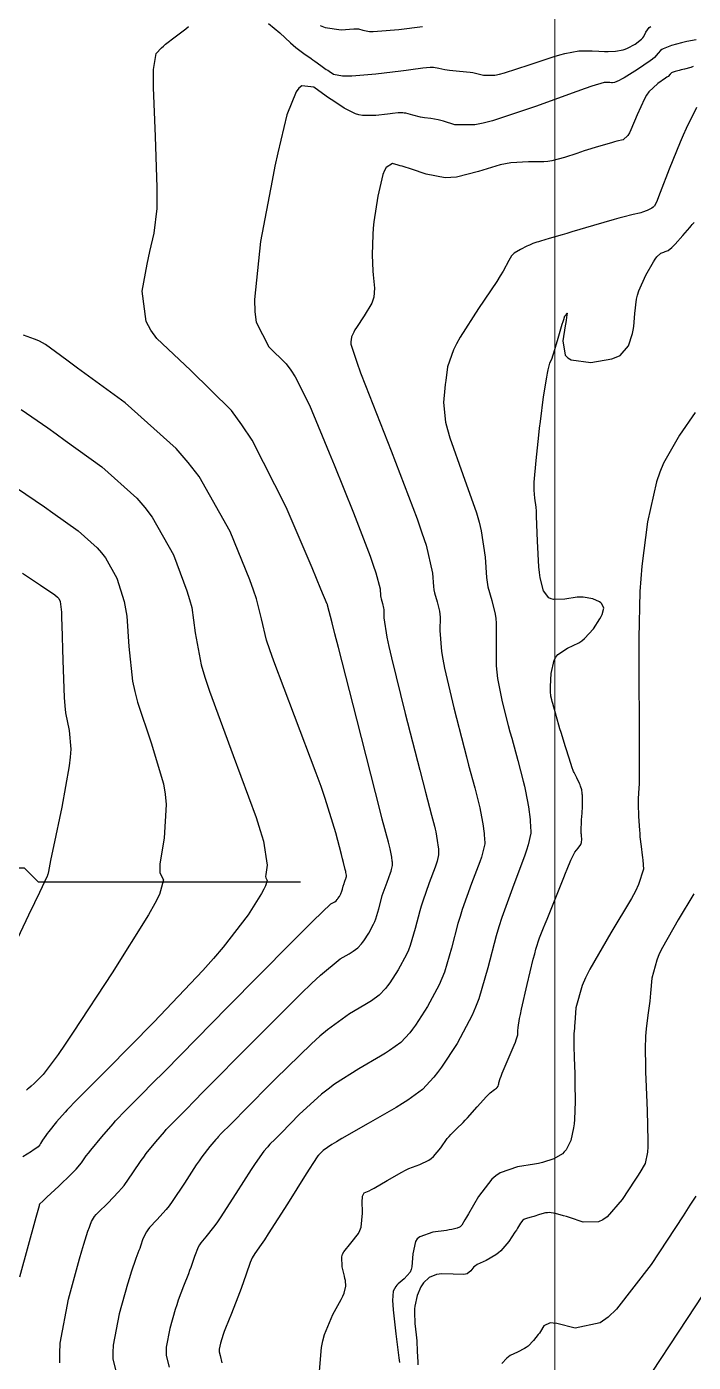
# Model space of a CAD drawing. Header units: metres. Extents: x 837117 to 838477, y 1189012 to 1191015.
# Drawn here: x 837638.2 to 837686.6, y 1190665.1 to 1190761.9 of the extents above; entities that cross this region are included whole.
import ezdxf

# ---------------------------------------------------------------- set-up
doc = ezdxf.new("R2010")
doc.units = ezdxf.units.M
doc.header["$LTSCALE"] = 0.3
doc.layers.add('COORD', color=7, linetype='Continuous', lineweight=20)
doc.layers.add('DRENAJE', color=5, linetype='Continuous', lineweight=25)
doc.layers.add('COTAS 10', color=1, linetype='Continuous')
doc.layers.add('COTAS INT', color=252, linetype='Continuous')

msp = doc.modelspace()

# ---------------------------------------------------------------- linework, layer by layer
at = {"layer": 'COORD'}
msp.add_line((837676.514, 1189013.872), (837676.514, 1191013.872), dxfattribs=at)
at = {"layer": 'COTAS 10'}
for points, elevation in [([(837659.505, 1190762.046), (837659.853, 1190761.893), (837661.025, 1190761.724), (837661.94, 1190761.798), (837662.126, 1190761.799), (837662.283, 1190761.791), (837662.605, 1190761.689), (837663.084, 1190761.604), (837663.339, 1190761.605), (837663.648, 1190761.618), (837665.206, 1190761.755), (837666.909, 1190761.951)], 1630), ([(837659.43, 1190664.158), (837659.594, 1190666.161), (837659.691, 1190666.653), (837659.809, 1190667.117), (837660.419, 1190668.565), (837661.023, 1190669.652), (837661.137, 1190669.888), (837661.229, 1190670.095), (837661.372, 1190670.612), (837661.326, 1190671.029), (837661.299, 1190671.175), (837661.266, 1190671.333), (837661.097, 1190672.011), (837661.067, 1190672.739), (837661.122, 1190672.928), (837661.204, 1190673.112), (837661.73, 1190673.732), (837662.285, 1190674.422), (837662.387, 1190674.65), (837662.466, 1190674.895), (837662.561, 1190675.912), (837662.549, 1190676.818), (837662.56, 1190676.992), (837662.578, 1190677.134), (837662.693, 1190677.369), (837663.044, 1190677.52), (837663.211, 1190677.609), (837663.407, 1190677.718), (837664.365, 1190678.281), (837665.428, 1190678.882), (837665.69, 1190679.015), (837665.939, 1190679.132), (837666.722, 1190679.436), (837667.376, 1190679.749), (837667.543, 1190679.872), (837667.705, 1190680.012), (837668.239, 1190680.648), (837668.715, 1190681.311), (837668.841, 1190681.466), (837668.964, 1190681.61), (837669.383, 1190682.028), (837669.858, 1190682.478), (837670.016, 1190682.642), (837670.186, 1190682.823), (837670.893, 1190683.618), (837671.558, 1190684.362), (837671.701, 1190684.511), (837671.826, 1190684.635), (837672.128, 1190684.875), (837672.284, 1190684.958), (837672.317, 1190684.983), (837672.345, 1190685.008), (837672.408, 1190685.105), (837672.436, 1190685.205), (837672.441, 1190685.233), (837672.445, 1190685.26), (837672.453, 1190685.356), (837672.559, 1190685.675), (837672.625, 1190685.843), (837672.707, 1190686.046), (837673.138, 1190687.063), (837673.569, 1190688.092), (837673.651, 1190688.302), (837673.717, 1190688.478), (837673.823, 1190688.845), (837673.827, 1190689.02), (837673.829, 1190689.076), (837673.832, 1190689.135), (837673.845, 1190689.379), (837673.957, 1190690.016), (837674.021, 1190690.323), (837674.101, 1190690.688), (837674.508, 1190692.478), (837674.952, 1190694.313), (837675.053, 1190694.705), (837675.145, 1190695.047), (837675.402, 1190695.864), (837675.699, 1190696.604), (837675.818, 1190696.897), (837675.951, 1190697.229), (837677.17, 1190700.244), (837677.299, 1190700.564), (837677.412, 1190700.844), (837677.68, 1190701.512), (837677.857, 1190701.888), (837677.912, 1190701.984), (837677.969, 1190702.076), (837678.199, 1190702.376), (837678.39, 1190702.643), (837678.424, 1190702.714), (837678.449, 1190702.783), (837678.47, 1190703.021), (837678.443, 1190703.279), (837678.438, 1190703.36), (837678.435, 1190703.446), (837678.432, 1190703.792), (837678.443, 1190704.194), (837678.449, 1190704.314), (837678.456, 1190704.439), (837678.491, 1190704.924), (837678.523, 1190705.391), (837678.529, 1190705.505), (837678.532, 1190705.612), (837678.532, 1190705.943), (837678.514, 1190706.219), (837678.507, 1190706.291), (837678.499, 1190706.361), (837678.462, 1190706.599), (837678.381, 1190706.869), (837678.346, 1190706.96), (837678.304, 1190707.057), (837678.106, 1190707.464), (837677.911, 1190707.851), (837677.871, 1190707.935), (837677.837, 1190708.009), (837677.767, 1190708.194), (837677.675, 1190708.503), (837677.628, 1190708.655), (837677.572, 1190708.835), (837677.29, 1190709.728), (837676.968, 1190710.76), (837676.887, 1190711.027), (837676.809, 1190711.288), (837676.556, 1190712.165), (837676.362, 1190712.857), (837676.322, 1190713.002), (837676.288, 1190713.126), (837676.214, 1190713.402), (837676.198, 1190713.74), (837676.2, 1190713.903), (837676.206, 1190714.096), (837676.253, 1190715.042), (837676.476, 1190716.018), (837676.593, 1190716.229), (837676.734, 1190716.415), (837677.442, 1190716.875), (837678.254, 1190717.27), (837678.46, 1190717.415), (837678.658, 1190717.576), (837679.307, 1190718.288), (837679.786, 1190719.01), (837679.876, 1190719.178), (837679.949, 1190719.331), (837680.058, 1190719.769), (837679.931, 1190720.085), (837679.853, 1190720.162), (837679.758, 1190720.234), (837679.261, 1190720.455), (837678.579, 1190720.568), (837678.366, 1190720.573), (837678.142, 1190720.565), (837677.249, 1190720.442), (837676.424, 1190720.411), (837676.244, 1190720.462), (837676.084, 1190720.539), (837675.681, 1190721.032), (837675.455, 1190721.988), (837675.407, 1190722.357), (837675.365, 1190722.772), (837675.265, 1190724.645), (837675.197, 1190726.441), (837675.175, 1190726.807), (837675.152, 1190727.115), (837675.056, 1190727.753), (837675.006, 1190728.332), (837675.013, 1190728.603), (837675.027, 1190728.923), (837675.152, 1190730.477), (837675.346, 1190732.322), (837675.405, 1190732.825), (837675.466, 1190733.325), (837675.703, 1190735.102), (837675.925, 1190736.543), (837675.976, 1190736.831), (837676.023, 1190737.071), (837676.158, 1190737.538), (837676.314, 1190737.91), (837676.375, 1190738.089), (837676.444, 1190738.303), (837676.757, 1190739.352), (837677.052, 1190740.372), (837677.109, 1190740.567), (837677.156, 1190740.724), (837677.236, 1190740.976), (837677.247, 1190740.981), (837677.25, 1190740.983), (837677.253, 1190740.984), (837677.264, 1190740.989), (837677.284, 1190741.011), (837677.293, 1190741.024), (837677.303, 1190741.039), (837677.351, 1190741.117), (837677.392, 1190741.165), (837677.398, 1190741.162), (837677.401, 1190741.151), (837677.395, 1190741.049), (837677.333, 1190740.67), (837677.303, 1190740.484), (837677.266, 1190740.263), (837677.084, 1190739.17), (837677.262, 1190738.126), (837677.452, 1190737.935), (837677.703, 1190737.787), (837679.12, 1190737.606), (837680.645, 1190737.85), (837680.965, 1190737.97), (837681.241, 1190738.112), (837681.865, 1190738.812), (837682.135, 1190739.686), (837682.188, 1190739.938), (837682.23, 1190740.194), (837682.303, 1190741.155), (837682.434, 1190742.182), (837682.513, 1190742.481), (837682.611, 1190742.785), (837683.12, 1190743.935), (837683.669, 1190744.903), (837683.792, 1190745.092), (837683.903, 1190745.248), (837684.198, 1190745.529), (837684.409, 1190745.595), (837684.523, 1190745.637), (837684.723, 1190745.72), (837685.006, 1190745.939), (837685.114, 1190746.046), (837685.235, 1190746.172), (837685.783, 1190746.793), (837686.294, 1190747.397), (837686.393, 1190747.512), (837686.473, 1190747.605), (837686.607, 1190747.751)], 1640), ([(837637.723, 1190671.283), (837638.907, 1190675.603), (837639.14, 1190676.454), (837639.161, 1190676.532), (837639.165, 1190676.547), (837639.169, 1190676.559), (837639.175, 1190676.58), (837639.176, 1190676.583), (837639.176, 1190676.585), (837639.177, 1190676.587), (837639.387, 1190676.784), (837639.52, 1190676.907), (837639.684, 1190677.06), (837640.544, 1190677.86), (837641.446, 1190678.726), (837641.637, 1190678.92), (837641.802, 1190679.095), (837642.185, 1190679.564), (837642.544, 1190680.058), (837642.694, 1190680.249), (837642.866, 1190680.463), (837643.669, 1190681.43), (837644.488, 1190682.385), (837644.669, 1190682.59), (837644.831, 1190682.77), (837645.251, 1190683.209), (837646.587, 1190684.548), (837647.327, 1190685.296), (837648.227, 1190686.208), (837652.811, 1190690.863), (837657.382, 1190695.489), (837658.274, 1190696.383), (837659.003, 1190697.108), (837660.284, 1190698.328), (837660.476, 1190698.439), (837660.519, 1190698.465), (837660.557, 1190698.49), (837660.657, 1190698.562), (837660.737, 1190698.648), (837660.762, 1190698.68), (837660.788, 1190698.717), (837660.896, 1190698.88), (837660.999, 1190699.074), (837661.023, 1190699.13), (837661.045, 1190699.187), (837661.108, 1190699.4), (837661.165, 1190699.622), (837661.184, 1190699.684), (837661.204, 1190699.747), (837661.287, 1190699.976), (837661.36, 1190700.171), (837661.374, 1190700.212), (837661.385, 1190700.248), (837661.404, 1190700.329), (837661.402, 1190700.384), (837661.4, 1190700.402), (837661.398, 1190700.423), (837661.387, 1190700.51), (837661.368, 1190700.618), (837661.36, 1190700.652), (837661.352, 1190700.687), (837661.315, 1190700.829), (837661.184, 1190701.33), (837661.116, 1190701.592), (837661.035, 1190701.908), (837660.63, 1190703.491), (837659.87, 1190705.968), (837659.565, 1190706.847), (837659.219, 1190707.809), (837657.629, 1190711.982), (837656.133, 1190715.929), (837655.847, 1190716.749), (837655.616, 1190717.452), (837655.243, 1190719.003), (837654.887, 1190720.452), (837654.667, 1190721.089), (837654.393, 1190721.828), (837652.966, 1190725.351), (837650.72, 1190729.328), (837649.931, 1190730.354), (837649.069, 1190731.347), (837645.351, 1190734.659), (837641.917, 1190737.193), (837641.234, 1190737.696), (837640.667, 1190738.111), (837639.584, 1190738.892), (837639.14, 1190739.13), (837638.975, 1190739.203), (837638.792, 1190739.28), (837637.98, 1190739.584)], 1630)]:
    msp.add_lwpolyline(points, dxfattribs=dict(at, elevation=elevation))
at = {"layer": 'COTAS INT'}
for points, elevation in [([(837640.629, 1190665.04), (837640.615, 1190665.729), (837640.656, 1190666.476), (837641.26, 1190669.658), (837642.058, 1190672.581), (837642.221, 1190673.165), (837642.359, 1190673.651), (837642.649, 1190674.594), (837642.766, 1190674.89), (837642.796, 1190674.969), (837642.824, 1190675.046), (837642.915, 1190675.311), (837643.146, 1190675.671), (837643.263, 1190675.806), (837643.402, 1190675.958), (837644.096, 1190676.638), (837644.889, 1190677.45), (837645.091, 1190677.684), (837645.284, 1190677.923), (837645.92, 1190678.819), (837646.531, 1190679.73), (837646.71, 1190679.977), (837646.892, 1190680.221), (837647.586, 1190681.087), (837648.208, 1190681.813), (837648.346, 1190681.969), (837648.469, 1190682.106), (837648.788, 1190682.439), (837649.804, 1190683.457), (837650.366, 1190684.026), (837651.05, 1190684.719), (837654.535, 1190688.258), (837658.124, 1190691.838), (837658.874, 1190692.557), (837659.517, 1190693.158), (837660.959, 1190694.345), (837661.61, 1190694.721), (837661.754, 1190694.81), (837661.884, 1190694.893), (837662.222, 1190695.139), (837662.491, 1190695.428), (837662.576, 1190695.538), (837662.666, 1190695.661), (837663.029, 1190696.213), (837663.378, 1190696.87), (837663.459, 1190697.06), (837663.533, 1190697.252), (837663.745, 1190697.972), (837663.94, 1190698.722), (837664.004, 1190698.932), (837664.072, 1190699.144), (837664.35, 1190699.919), (837664.597, 1190700.579), (837664.644, 1190700.717), (837664.683, 1190700.837), (837664.746, 1190701.111), (837664.739, 1190701.297), (837664.734, 1190701.36), (837664.727, 1190701.429), (837664.69, 1190701.723), (837664.624, 1190702.089), (837664.599, 1190702.203), (837664.571, 1190702.323), (837664.445, 1190702.804), (837664.005, 1190704.486), (837663.779, 1190705.364), (837663.507, 1190706.42), (837662.15, 1190711.724), (837660.821, 1190716.927), (837660.568, 1190717.921), (837660.364, 1190718.72), (837660.041, 1190719.991), (837660.041, 1190719.998), (837660.039, 1190720.004), (837660.039, 1190720.006), (837660.038, 1190720.007), (837660.038, 1190720.012), (837660.035, 1190720.023), (837660.031, 1190720.035), (837660.019, 1190720.066), (837659.554, 1190721.168), (837658.909, 1190722.693), (837657.045, 1190727.102), (837654.571, 1190731.956), (837653.829, 1190733.082), (837653.063, 1190734.112), (837650.093, 1190737.045), (837647.65, 1190739.329), (837647.216, 1190739.95), (837646.888, 1190740.567), (837646.582, 1190742.757), (837646.95, 1190744.719), (837647.047, 1190745.192), (837647.142, 1190745.635), (837647.469, 1190746.985), (837647.673, 1190748.758), (837647.691, 1190749.468), (837647.692, 1190750.274), (837647.554, 1190753.977), (837647.411, 1190757.531), (837647.408, 1190758.242), (837647.422, 1190758.835), (837647.605, 1190759.992), (837647.992, 1190760.415), (837648.135, 1190760.545), (837648.293, 1190760.68), (837648.991, 1190761.215), (837649.757, 1190761.799), (837649.958, 1190761.965)], 1632), ([(837655.747, 1190762.179), (837656.578, 1190761.492), (837657.347, 1190760.774), (837657.54, 1190760.605), (837657.724, 1190760.449), (837658.32, 1190759.995), (837658.836, 1190759.638), (837658.971, 1190759.544), (837659.102, 1190759.452), (837659.546, 1190759.136), (837659.944, 1190758.854), (837660.045, 1190758.783), (837660.144, 1190758.715), (837660.468, 1190758.496), (837661.122, 1190758.382), (837661.428, 1190758.38), (837661.787, 1190758.391), (837663.538, 1190758.538), (837665.341, 1190758.742), (837665.735, 1190758.789), (837666.082, 1190758.832), (837666.953, 1190758.952), (837667.478, 1190759.007), (837667.607, 1190759.009), (837667.729, 1190759.005), (837668.11, 1190758.943), (837668.544, 1190758.85), (837668.699, 1190758.827), (837668.869, 1190758.805), (837669.608, 1190758.733), (837670.382, 1190758.647), (837670.574, 1190758.615), (837670.756, 1190758.579), (837671.334, 1190758.422), (837672.155, 1190758.428), (837672.491, 1190758.495), (837672.873, 1190758.59), (837674.646, 1190759.171), (837676.462, 1190759.792), (837676.873, 1190759.913), (837677.242, 1190760.012), (837678.243, 1190760.185), (837678.915, 1190760.2), (837679.078, 1190760.199), (837679.23, 1190760.196), (837679.697, 1190760.167), (837680.127, 1190760.142), (837680.257, 1190760.141), (837680.391, 1190760.142), (837680.914, 1190760.171), (837681.468, 1190760.278), (837681.622, 1190760.329), (837681.777, 1190760.39), (837682.336, 1190760.687), (837682.797, 1190761.039), (837682.889, 1190761.134), (837682.966, 1190761.228), (837683.117, 1190761.559), (837683.344, 1190761.878), (837683.469, 1190761.964)], 1632), ([(837686.773, 1190760.997), (837686.091, 1190760.871), (837685.897, 1190760.828), (837685.701, 1190760.78), (837684.977, 1190760.576), (837684.378, 1190760.352), (837684.261, 1190760.292), (837684.165, 1190760.233), (837683.995, 1190760.027), (837683.747, 1190759.723), (837683.601, 1190759.602), (837683.422, 1190759.465), (837682.497, 1190758.839), (837681.548, 1190758.25), (837681.354, 1190758.136), (837681.189, 1190758.044), (837680.839, 1190757.891), (837680.691, 1190757.883), (837680.653, 1190757.882), (837680.617, 1190757.882), (837680.495, 1190757.89), (837680.363, 1190757.898), (837680.319, 1190757.899), (837680.273, 1190757.899), (837680.083, 1190757.895), (837679.195, 1190757.623), (837678.709, 1190757.455), (837678.119, 1190757.246), (837675.12, 1190756.156), (837671.984, 1190755.129), (837671.307, 1190754.961), (837670.713, 1190754.842), (837669.26, 1190754.832), (837668.44, 1190755.094), (837668.245, 1190755.147), (837668.063, 1190755.191), (837667.525, 1190755.281), (837667.054, 1190755.341), (837666.915, 1190755.368), (837666.773, 1190755.398), (837666.228, 1190755.54), (837665.718, 1190755.668), (837665.597, 1190755.688), (837665.485, 1190755.702), (837665.156, 1190755.699), (837664.741, 1190755.642), (837664.575, 1190755.622), (837664.388, 1190755.599), (837663.529, 1190755.502), (837662.567, 1190755.516), (837662.315, 1190755.564), (837662.07, 1190755.631), (837661.235, 1190756.031), (837660.415, 1190756.583), (837660.179, 1190756.746), (837659.939, 1190756.913), (837659.039, 1190757.551), (837658.175, 1190757.65), (837657.958, 1190757.478), (837657.751, 1190757.219), (837657.082, 1190755.56), (837656.422, 1190752.797), (837656.22, 1190751.841), (837656.011, 1190750.802), (837655.185, 1190746.36), (837654.741, 1190742.161), (837654.771, 1190741.275), (837654.867, 1190740.508), (837655.77, 1190738.738), (837657.038, 1190737.486), (837657.366, 1190737.046), (837657.682, 1190736.566), (837658.738, 1190734.493), (837659.826, 1190731.875), (837660.163, 1190731.05), (837660.515, 1190730.183), (837661.913, 1190726.689), (837663.121, 1190723.545), (837663.352, 1190722.898), (837663.54, 1190722.349), (837663.845, 1190721.17), (837663.879, 1190720.676), (837663.895, 1190720.557), (837663.914, 1190720.447), (837664.008, 1190720.114), (837664.093, 1190719.784), (837664.107, 1190719.674), (837664.116, 1190719.557), (837664.112, 1190719.07), (837664.331, 1190717.681), (837664.481, 1190716.995), (837664.668, 1190716.179), (837665.666, 1190712.143), (837666.718, 1190708.04), (837666.94, 1190707.182), (837667.132, 1190706.443), (837667.575, 1190704.778), (837667.789, 1190703.96), (837667.837, 1190703.755), (837667.88, 1190703.56), (837667.993, 1190702.937), (837668.056, 1190702.436), (837668.068, 1190702.318), (837668.077, 1190702.21), (837668.087, 1190701.894), (837667.98, 1190701.427), (837667.915, 1190701.222), (837667.834, 1190700.986), (837667.414, 1190699.862), (837666.939, 1190698.541), (837666.824, 1190698.18), (837666.715, 1190697.822), (837666.383, 1190696.545), (837666.022, 1190695.316), (837665.895, 1190694.989), (837665.757, 1190694.666), (837665.161, 1190693.546), (837664.543, 1190692.606), (837664.39, 1190692.396), (837664.245, 1190692.209), (837663.787, 1190691.716), (837663.21, 1190691.297), (837662.99, 1190691.156), (837662.743, 1190691.003), (837661.634, 1190690.363), (837660.031, 1190689.208), (837659.473, 1190688.732), (837658.866, 1190688.187), (837656.259, 1190685.653), (837653.873, 1190683.23), (837653.405, 1190682.756), (837653.02, 1190682.367), (837652.325, 1190681.67), (837652.106, 1190681.442), (837652.022, 1190681.348), (837651.928, 1190681.241), (837651.502, 1190680.744), (837650.919, 1190679.98), (837650.726, 1190679.705), (837650.518, 1190679.401), (837649.655, 1190678.075), (837648.767, 1190676.75), (837648.544, 1190676.448), (837648.332, 1190676.174), (837647.649, 1190675.417), (837647.121, 1190674.857), (837647.006, 1190674.706), (837646.905, 1190674.557), (837646.653, 1190674.036), (837646.472, 1190673.507), (837646.416, 1190673.354), (837646.357, 1190673.198), (837646.123, 1190672.608), (837645.787, 1190671.622), (837645.664, 1190671.216), (837645.528, 1190670.752), (837644.929, 1190668.595), (837644.499, 1190666.33), (837644.469, 1190665.798), (837644.479, 1190665.308), (837644.839, 1190663.879)], 1634), ([(837686.556, 1190759.06), (837686.367, 1190758.992), (837685.927, 1190758.862), (837685.668, 1190758.815), (837685.595, 1190758.798), (837685.52, 1190758.78), (837685.246, 1190758.703), (837685.019, 1190758.618), (837684.975, 1190758.595), (837684.938, 1190758.573), (837684.874, 1190758.495), (837684.73, 1190758.347), (837684.643, 1190758.281), (837684.536, 1190758.205), (837683.98, 1190757.836), (837683.331, 1190757.218), (837683.166, 1190756.984), (837683.007, 1190756.723), (837682.483, 1190755.553), (837682.034, 1190754.457), (837681.922, 1190754.242), (837681.816, 1190754.066), (837681.476, 1190753.751), (837681.016, 1190753.637), (837680.835, 1190753.587), (837680.63, 1190753.529), (837679.692, 1190753.256), (837678.647, 1190752.936), (837678.374, 1190752.849), (837678.109, 1190752.762), (837677.209, 1190752.453), (837676.291, 1190752.219), (837676.014, 1190752.18), (837675.727, 1190752.152), (837674.61, 1190752.143), (837673.335, 1190752.074), (837672.948, 1190752.008), (837672.547, 1190751.922), (837670.979, 1190751.442), (837669.386, 1190751.039), (837668.969, 1190751.002), (837668.563, 1190750.996), (837667.186, 1190751.242), (837666.124, 1190751.608), (837665.916, 1190751.678), (837665.745, 1190751.735), (837665.442, 1190751.828), (837665.3, 1190751.86), (837665.231, 1190751.878), (837665.149, 1190751.901), (837664.746, 1190752.019), (837664.285, 1190751.746), (837664.168, 1190751.522), (837664.054, 1190751.235), (837663.677, 1190749.662), (837663.402, 1190747.8), (837663.353, 1190747.33), (837663.315, 1190746.879), (837663.274, 1190745.414), (837663.321, 1190744.228), (837663.339, 1190743.953), (837663.359, 1190743.702), (837663.45, 1190742.987), (837663.397, 1190742.337), (837663.328, 1190742.126), (837663.234, 1190741.902), (837662.697, 1190740.983), (837662.134, 1190740.136), (837662.024, 1190739.957), (837661.934, 1190739.803), (837661.776, 1190739.446), (837661.749, 1190739.245), (837661.742, 1190739.189), (837661.735, 1190739.132), (837661.713, 1190738.923), (837662.151, 1190737.608), (837662.435, 1190736.854), (837662.788, 1190735.93), (837664.651, 1190731.185), (837666.523, 1190726.268), (837666.883, 1190725.237), (837667.174, 1190724.348), (837667.652, 1190722.328), (837667.719, 1190721.345), (837667.752, 1190721.109), (837667.79, 1190720.889), (837667.977, 1190720.228), (837668.146, 1190719.569), (837668.173, 1190719.352), (837668.191, 1190719.119), (837668.184, 1190718.149), (837668.299, 1190716.642), (837668.393, 1190716.07), (837668.515, 1190715.431), (837669.182, 1190712.563), (837669.929, 1190709.661), (837670.102, 1190709), (837670.26, 1190708.401), (837670.705, 1190706.752), (837671.008, 1190705.596), (837671.075, 1190705.307), (837671.136, 1190705.032), (837671.296, 1190704.151), (837671.385, 1190703.443), (837671.402, 1190703.276), (837671.414, 1190703.123), (837671.429, 1190702.677), (837671.278, 1190702.016), (837671.186, 1190701.728), (837671.072, 1190701.393), (837670.478, 1190699.805), (837669.806, 1190697.938), (837669.643, 1190697.428), (837669.49, 1190696.922), (837669.021, 1190695.117), (837668.51, 1190693.381), (837668.331, 1190692.918), (837668.135, 1190692.462), (837667.294, 1190690.88), (837666.42, 1190689.55), (837666.204, 1190689.254), (837665.999, 1190688.989), (837665.352, 1190688.293), (837664.537, 1190687.7), (837664.225, 1190687.501), (837663.877, 1190687.286), (837662.31, 1190686.381), (837660.546, 1190685.259), (837660.073, 1190684.906), (837659.608, 1190684.536), (837657.983, 1190683.048), (837656.697, 1190681.742), (837656.444, 1190681.486), (837656.237, 1190681.276), (837655.862, 1190680.9), (837655.744, 1190680.777), (837655.699, 1190680.727), (837655.648, 1190680.669), (837655.418, 1190680.401), (837654.945, 1190679.739), (837654.741, 1190679.433), (837654.506, 1190679.073), (837653.39, 1190677.33), (837652.249, 1190675.577), (837651.998, 1190675.211), (837651.775, 1190674.898), (837651.202, 1190674.196), (837650.84, 1190673.755), (837650.75, 1190673.606), (837650.664, 1190673.444), (837650.39, 1190672.76), (837650.119, 1190671.968), (837650.035, 1190671.739), (837649.948, 1190671.505), (837649.597, 1190670.622), (837649.215, 1190669.594), (837649.107, 1190669.268), (837648.998, 1190668.924), (837648.597, 1190667.532), (837648.341, 1190666.184), (837648.324, 1190665.868), (837648.33, 1190665.576), (837648.544, 1190664.726)], 1636), ([(837686.781, 1190756.095), (837686.034, 1190754.555), (837685.821, 1190754.08), (837685.607, 1190753.584), (837684.812, 1190751.618), (837684.155, 1190749.926), (837684.027, 1190749.603), (837683.923, 1190749.344), (837683.74, 1190748.933), (837683.706, 1190748.924), (837683.696, 1190748.917), (837683.685, 1190748.909), (837683.641, 1190748.864), (837683.545, 1190748.793), (837683.502, 1190748.768), (837683.45, 1190748.74), (837683.202, 1190748.621), (837682.865, 1190748.492), (837682.758, 1190748.459), (837682.644, 1190748.426), (837682.182, 1190748.316), (837681.436, 1190748.131), (837681.143, 1190748.05), (837680.813, 1190747.958), (837679.307, 1190747.519), (837677.751, 1190747.059), (837677.389, 1190746.952), (837677.057, 1190746.854), (837676.107, 1190746.577), (837675.467, 1190746.389), (837675.33, 1190746.347), (837675.211, 1190746.31), (837674.929, 1190746.215), (837674.687, 1190746.112), (837674.594, 1190746.07), (837674.49, 1190746.022), (837674.017, 1190745.8), (837673.556, 1190745.517), (837673.459, 1190745.431), (837673.375, 1190745.341), (837673.18, 1190744.986), (837672.777, 1190744.223), (837672.561, 1190743.876), (837672.299, 1190743.47), (837670.979, 1190741.512), (837669.653, 1190739.437), (837669.388, 1190738.957), (837669.168, 1190738.518), (837668.739, 1190737.274), (837668.607, 1190736.285), (837668.573, 1190736.007), (837668.541, 1190735.727), (837668.433, 1190734.7), (837668.589, 1190733.265), (837668.724, 1190732.728), (837668.897, 1190732.131), (837669.853, 1190729.469), (837670.837, 1190726.692), (837671.029, 1190726.022), (837671.185, 1190725.395), (837671.458, 1190723.487), (837671.56, 1190722.014), (837671.608, 1190721.661), (837671.666, 1190721.332), (837671.946, 1190720.341), (837672.199, 1190719.355), (837672.239, 1190719.029), (837672.266, 1190718.68), (837672.256, 1190717.229), (837672.266, 1190715.603), (837672.306, 1190715.145), (837672.362, 1190714.683), (837672.698, 1190712.983), (837673.14, 1190711.281), (837673.263, 1190710.818), (837673.387, 1190710.358), (837673.835, 1190708.726), (837674.227, 1190707.232), (837674.314, 1190706.859), (837674.392, 1190706.503), (837674.598, 1190705.364), (837674.714, 1190704.449), (837674.735, 1190704.235), (837674.752, 1190704.036), (837674.771, 1190703.459), (837674.576, 1190702.606), (837674.457, 1190702.233), (837674.309, 1190701.801), (837673.541, 1190699.748), (837672.674, 1190697.335), (837672.463, 1190696.676), (837672.265, 1190696.022), (837671.658, 1190693.689), (837670.998, 1190691.446), (837670.767, 1190690.847), (837670.514, 1190690.258), (837669.427, 1190688.213), (837668.297, 1190686.495), (837668.018, 1190686.112), (837667.753, 1190685.77), (837666.917, 1190684.87), (837665.863, 1190684.104), (837665.461, 1190683.846), (837665.011, 1190683.568), (837662.985, 1190682.399), (837661.06, 1190681.309), (837660.673, 1190681.081), (837660.349, 1190680.885), (837659.707, 1190680.443), (837659.52, 1190680.253), (837659.483, 1190680.216), (837659.453, 1190680.185), (837659.399, 1190680.131), (837659.382, 1190680.113), (837659.375, 1190680.106), (837659.368, 1190680.097), (837659.334, 1190680.058), (837658.972, 1190679.498), (837658.757, 1190679.161), (837658.493, 1190678.745), (837657.124, 1190676.585), (837655.732, 1190674.404), (837655.452, 1190673.975), (837655.218, 1190673.622), (837654.754, 1190672.975), (837654.558, 1190672.654), (837654.493, 1190672.505), (837654.423, 1190672.33), (837654.128, 1190671.484), (837653.767, 1190670.43), (837653.655, 1190670.124), (837653.538, 1190669.812), (837653.071, 1190668.636), (837652.643, 1190667.565), (837652.55, 1190667.319), (837652.469, 1190667.095), (837652.266, 1190666.47), (837652.184, 1190666.039), (837652.178, 1190665.937), (837652.18, 1190665.844), (837652.249, 1190665.572), (837652.364, 1190665.053)], 1638), ([(837637.814, 1190734.176), (837639.752, 1190732.847), (837640.368, 1190732.411), (837641.019, 1190731.946), (837643.658, 1190730.02), (837646.199, 1190727.756), (837646.788, 1190727.077), (837647.328, 1190726.376), (837648.863, 1190723.658), (837649.841, 1190721.047), (837650.03, 1190720.414), (837650.183, 1190719.819), (837650.439, 1190717.996), (837650.873, 1190715.678), (837651.139, 1190714.771), (837651.467, 1190713.749), (837653.18, 1190709.102), (837654.853, 1190704.598), (837655.157, 1190703.666), (837655.391, 1190702.871), (837655.663, 1190701.139), (837655.552, 1190700.458), (837655.546, 1190700.326), (837655.549, 1190700.218), (837655.65, 1190700.033), (837655.542, 1190699.637), (837655.415, 1190699.396), (837655.245, 1190699.098), (837654.28, 1190697.551), (837652.475, 1190695.189), (837651.776, 1190694.378), (837650.991, 1190693.498), (837647.435, 1190689.756), (837644.051, 1190686.322), (837643.375, 1190685.638), (837642.811, 1190685.069), (837641.714, 1190683.978), (837641.291, 1190683.55), (837641.152, 1190683.4), (837641.004, 1190683.236), (837640.391, 1190682.528), (837639.823, 1190681.838), (837639.704, 1190681.684), (837639.6, 1190681.547), (837639.362, 1190681.189), (837639.232, 1190680.965), (837639.198, 1190680.913), (837639.163, 1190680.865), (837639.043, 1190680.726), (837638.803, 1190680.545), (837638.693, 1190680.47), (837638.564, 1190680.384), (837637.943, 1190679.986)], 1628), ([(837686.688, 1190733.957), (837685.559, 1190732.319), (837684.401, 1190730.303), (837684.136, 1190729.644), (837683.895, 1190728.942), (837683.226, 1190726.045), (837682.818, 1190722.814), (837682.742, 1190721.901), (837682.681, 1190720.981), (837682.595, 1190717.595), (837682.61, 1190714.332), (837682.613, 1190713.49), (837682.617, 1190712.675), (837682.628, 1190709.951), (837682.627, 1190707.851), (837682.623, 1190707.428), (837682.617, 1190707.074), (837682.583, 1190706.37), (837682.556, 1190705.954), (837682.556, 1190705.782), (837682.558, 1190705.585), (837682.589, 1190704.667), (837682.647, 1190703.678), (837682.666, 1190703.435), (837682.687, 1190703.207), (837682.772, 1190702.495), (837682.854, 1190701.865), (837682.873, 1190701.687), (837682.89, 1190701.508), (837682.934, 1190700.851), (837682.592, 1190699.736), (837682.365, 1190699.268), (837682.08, 1190698.732), (837680.573, 1190696.223), (837679.04, 1190693.59), (837678.739, 1190692.975), (837678.491, 1190692.411), (837678.042, 1190690.786), (837677.96, 1190689.709), (837677.943, 1190689.49), (837677.929, 1190689.305), (837677.902, 1190688.924), (837677.894, 1190688.782), (837677.893, 1190688.748), (837677.891, 1190688.718), (837677.889, 1190688.627), (837677.895, 1190688.359), (837677.898, 1190688.216), (837677.903, 1190688.043), (837677.928, 1190687.169), (837677.956, 1190686.033), (837677.961, 1190685.694), (837677.967, 1190685.344), (837677.98, 1190683.992), (837677.937, 1190682.697), (837677.907, 1190682.383), (837677.869, 1190682.088), (837677.667, 1190681.182), (837677.325, 1190680.5), (837677.199, 1190680.347), (837677.06, 1190680.208), (837676.445, 1190679.834), (837675.615, 1190679.58), (837675.34, 1190679.517), (837675.045, 1190679.457), (837673.817, 1190679.27), (837672.555, 1190678.837), (837672.239, 1190678.623), (837671.938, 1190678.368), (837670.971, 1190677.106), (837670.258, 1190675.859), (837670.116, 1190675.613), (837669.998, 1190675.41), (837669.776, 1190675.035), (837669.684, 1190674.942), (837669.649, 1190674.918), (837669.61, 1190674.893), (837669.432, 1190674.808), (837669.036, 1190674.714), (837668.858, 1190674.684), (837668.651, 1190674.652), (837667.659, 1190674.522), (837666.717, 1190674.197), (837666.542, 1190674.041), (837666.404, 1190673.857), (837666.213, 1190672.958), (837666.15, 1190672.019), (837666.092, 1190671.81), (837666.017, 1190671.623), (837665.6, 1190671.131), (837665.152, 1190670.785), (837665.058, 1190670.69), (837664.976, 1190670.595), (837664.785, 1190670.254), (837664.751, 1190669.571), (837664.768, 1190669.26), (837664.796, 1190668.897), (837664.99, 1190667.146), (837665.206, 1190665.418), (837665.247, 1190665.069)], 1642), ([(837636.044, 1190729.461), (837638.837, 1190727.584), (837639.502, 1190727.127), (837640.121, 1190726.699), (837641.964, 1190725.381), (837643.329, 1190724.165), (837643.645, 1190723.801), (837643.935, 1190723.424), (837644.76, 1190721.964), (837645.29, 1190720.266), (837645.394, 1190719.738), (837645.479, 1190719.187), (837645.634, 1190716.989), (837645.902, 1190714.483), (837646.059, 1190713.737), (837646.251, 1190712.968), (837647.243, 1190710.002), (837648.134, 1190707.049), (837648.262, 1190706.288), (837648.338, 1190705.553), (837648.186, 1190703.102), (837647.884, 1190701.247), (837647.866, 1190700.887), (837647.876, 1190700.594), (837648.149, 1190700.089), (837647.856, 1190699.01), (837647.509, 1190698.354), (837647.046, 1190697.544), (837644.417, 1190693.328), (837641.592, 1190689.02), (837641.007, 1190688.15), (837640.507, 1190687.422), (837639.413, 1190685.959), (837638.955, 1190685.496), (837638.769, 1190685.31), (837638.557, 1190685.103), (837638.364, 1190684.947), (837638.289, 1190684.893), (837638.206, 1190684.835)], 1626), ([(837637.922, 1190722.32), (837638.636, 1190721.843), (837639.222, 1190721.452), (837640.271, 1190720.742), (837640.459, 1190720.575), (837640.503, 1190720.524), (837640.543, 1190720.472), (837640.656, 1190720.271), (837640.738, 1190719.484), (837640.757, 1190719.063), (837640.775, 1190718.554), (837640.83, 1190715.983), (837640.931, 1190713.289), (837640.978, 1190712.704), (837641.034, 1190712.187), (837641.307, 1190710.902), (837641.424, 1190709.543), (837641.382, 1190708.982), (837641.307, 1190708.339), (837640.769, 1190705.348), (837640.164, 1190702.493), (837640.048, 1190701.937), (837639.953, 1190701.482), (837639.795, 1190700.682), (837639.781, 1190700.569), (837639.777, 1190700.545), (837639.773, 1190700.526), (837639.757, 1190700.487), (837639.744, 1190700.472), (837639.741, 1190700.468), (837639.739, 1190700.464), (837639.736, 1190700.45), (837639.735, 1190700.437), (837639.735, 1190700.419), (837639.731, 1190700.4), (837639.728, 1190700.393), (837639.725, 1190700.385), (837639.709, 1190700.346), (837639.141, 1190699.154), (837638.79, 1190698.419), (837638.354, 1190697.508), (837636.08, 1190692.755)], 1624), ([(837686.588, 1190699.051), (837685.46, 1190697.173), (837684.311, 1190695.178), (837684.084, 1190694.703), (837683.898, 1190694.262), (837683.554, 1190692.947), (837683.457, 1190691.867), (837683.425, 1190691.574), (837683.392, 1190691.284), (837683.254, 1190690.256), (837683.133, 1190689.269), (837683.11, 1190689.003), (837683.091, 1190688.742), (837683.06, 1190687.827), (837683.081, 1190686.597), (837683.095, 1190686.137), (837683.113, 1190685.625), (837683.206, 1190683.344), (837683.256, 1190681.161), (837683.246, 1190680.711), (837683.227, 1190680.328), (837683.07, 1190679.5), (837682.678, 1190678.862), (837682.509, 1190678.598), (837682.314, 1190678.296), (837681.393, 1190676.892), (837680.297, 1190675.637), (837679.992, 1190675.429), (837679.686, 1190675.283), (837678.574, 1190675.26), (837677.585, 1190675.584), (837677.357, 1190675.655), (837677.148, 1190675.719), (837676.556, 1190675.885), (837676.096, 1190675.944), (837675.971, 1190675.94), (837675.845, 1190675.928), (837675.397, 1190675.81), (837674.995, 1190675.664), (837674.897, 1190675.634), (837674.806, 1190675.608), (837674.53, 1190675.551), (837674.311, 1190675.476), (837674.256, 1190675.439), (837674.204, 1190675.394), (837674.036, 1190675.175), (837673.812, 1190674.811), (837673.725, 1190674.676), (837673.626, 1190674.525), (837673.176, 1190673.853), (837672.606, 1190673.173), (837672.431, 1190673.016), (837672.248, 1190672.874), (837671.527, 1190672.474), (837670.89, 1190672.17), (837670.76, 1190672.088), (837670.651, 1190672.007), (837670.423, 1190671.722), (837670.168, 1190671.517), (837670.041, 1190671.486), (837669.89, 1190671.466), (837669.14, 1190671.489), (837668.319, 1190671.509), (837668.124, 1190671.488), (837667.942, 1190671.454), (837667.4, 1190671.234), (837666.991, 1190670.853), (837666.893, 1190670.718), (837666.802, 1190670.569), (837666.527, 1190669.924), (837666.363, 1190669.172), (837666.341, 1190668.955), (837666.329, 1190668.735), (837666.371, 1190667.91), (837666.462, 1190667.082), (837666.481, 1190666.86), (837666.497, 1190666.641), (837666.535, 1190665.876), (837666.575, 1190665.124), (837666.592, 1190664.914)], 1644), ([(837686.735, 1190677.138), (837686.31, 1190676.474), (837685.82, 1190675.715), (837683.504, 1190672.182), (837680.988, 1190668.945), (837680.371, 1190668.373), (837679.79, 1190667.941), (837677.982, 1190667.553), (837676.671, 1190667.903), (837676.404, 1190667.935), (837676.178, 1190667.941), (837675.706, 1190667.73), (837675.471, 1190667.328), (837675.394, 1190667.214), (837675.312, 1190667.098), (837674.975, 1190666.665), (837674.57, 1190666.268), (837674.445, 1190666.173), (837674.314, 1190666.086), (837673.796, 1190665.828), (837673.287, 1190665.573), (837673.161, 1190665.487), (837673.043, 1190665.394), (837672.671, 1190665.006)], 1646), ([(837682.925, 1190663.385), (837686.136, 1190668.262), (837689.519, 1190673.426)], 1648)]:
    msp.add_lwpolyline(points, dxfattribs=dict(at, elevation=elevation))
at = {"layer": 'DRENAJE'}
msp.add_polyline3d([(837658.062, 1190699.916, 0), (837639.068, 1190699.916, 0), (837638.069, 1190700.916, 0), (837636.069, 1190700.916, 0), (837635.07, 1190701.916, 0), (837634.07, 1190701.916, 0), (837633.07, 1190702.915, 0), (837632.071, 1190703.915, 0), (837631.071, 1190703.915, 0), (837630.071, 1190704.915, 0), (837629.072, 1190705.914, 0), (837628.072, 1190706.914, 0), (837615.077, 1190706.914, 0), (837614.077, 1190705.914, 0), (837613.077, 1190704.915, 0), (837583.087, 1190704.915, 0), (837582.088, 1190705.914, 0), (837581.088, 1190706.914, 0), (837580.088, 1190707.914, 0), (837579.089, 1190708.913, 0), (837578.089, 1190709.913, 0), (837577.089, 1190710.913, 0), (837577.089, 1190712.912, 0)], dxfattribs=at)

doc.saveas('drawing.dxf')
